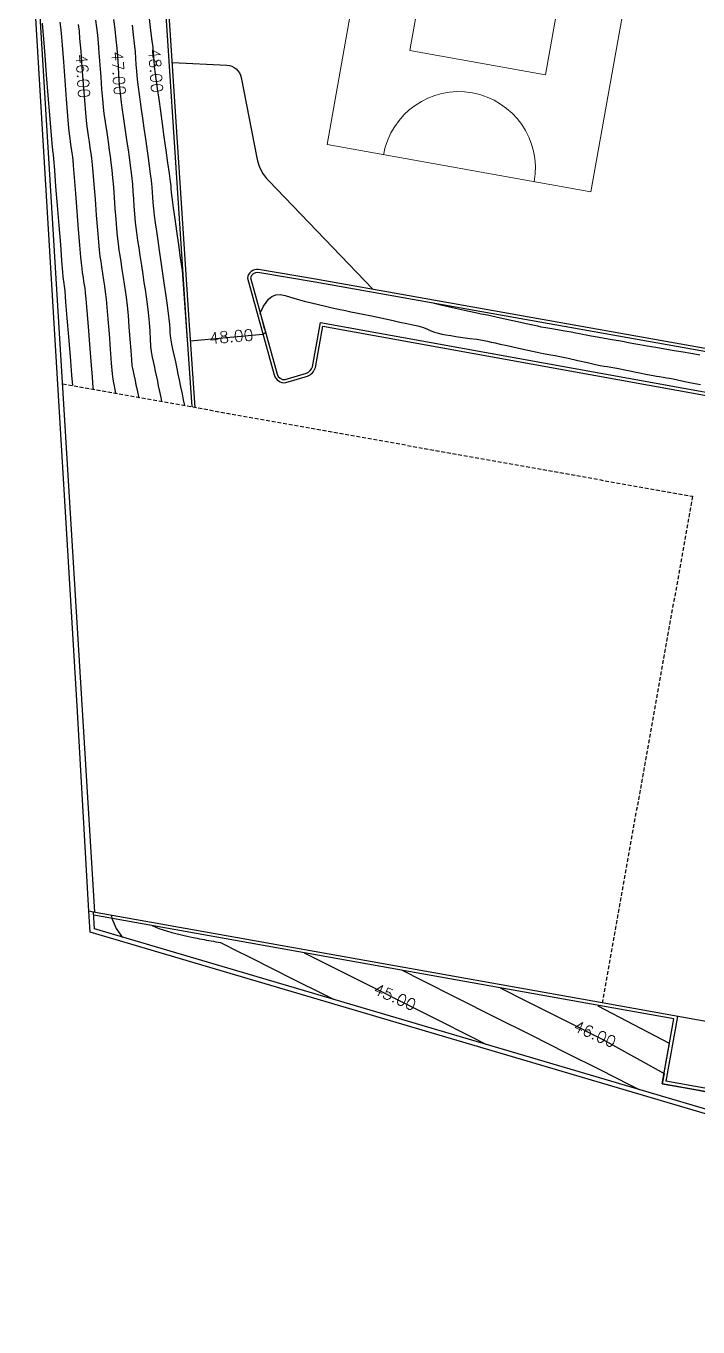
# Model space of a CAD drawing. Header units: millimetres. Extents: x -91430 to -91248, y -106326 to -106141.
# Drawn here: x -91429.7 to -91385.8, y -106319.8 to -106234.8 of the extents above; entities that cross this region are included whole.
import ezdxf

# ---------------------------------------------------------------- set-up
doc = ezdxf.new("R2010")
doc.units = ezdxf.units.MM
doc.header["$MEASUREMENT"] = 0
doc.linetypes.add('HIDDEN', pattern=[0.375, 0.25, -0.125])
doc.layers.add('0-CIVIL', color=8, linetype='Continuous', lineweight=0)
doc.layers.add('Desenho base', color=7, linetype='Continuous')
doc.styles.get("Standard").update_dxf_attribs({"font": 'simplex.shx'})

# ---------------------------------------------------------------- blocks, each defined once
blk = doc.blocks.new('A$C5E5C6655')
at = {"layer": '0-CIVIL'}
for p, q in [((0, 0), (-17.5, 0)), ((0, -32), (0, 0)), ((-17.5, 0), (-17.5, -32)), ((-13.25, -7), (-4.25, -7)), ((-13.25, -7), (-13.25, -25)), ((-4.25, -7), (-4.25, -25)), ((-4.25, -12.5), (-13.25, -12.5)), ((-17.5, -16), (0, -16)), ((-4.25, -19.5), (-13.25, -19.5)), ((-13.25, -25), (-4.25, -25)), ((-17.5, -32), (0, -32))]:
    blk.add_line(p, q, dxfattribs=at)
blk.add_circle((-8.75, -16), 3, dxfattribs=at)
for centre, start, end in [((-8.75, 0), 180, 0), ((-8.75, -32), 0, 180)]:
    blk.add_arc(centre, 5, start, end, dxfattribs=at)

msp = doc.modelspace()

# ---------------------------------------------------------------- linework, layer by layer
at = {"layer": 'Desenho base'}
for points in [[(-91426.367, -106279.573), (-91429.731, -106223.78), (-91424.288, -106190.806), (-91421.576, -106174.501), (-91415.538, -106140.598), (-91373.974, -106150.262), (-91356.101, -106155.358), (-91347.839, -106158.317)], [(-91425.226, -106292.677), (-91429.43, -106223.796), (-91423.992, -106190.855), (-91421.28, -106174.552), (-91415.298, -106140.962), (-91374.049, -106150.553), (-91356.193, -106155.644), (-91348.227, -106158.496)], [(-91410.499, -106254.163), (-91373.87, -106260.784)], [(-91410.338, -106254.395), (-91373.606, -106261.035)], [(-91425.624, -106292.606), (-91426.368, -106279.583)], [(-91425.321, -106292.66), (-91425.624, -106292.606)], [(-91344.661, -106308.26), (-91346.764, -106319.757), (-91357.622, -106315.928), (-91379.29, -106307.622), (-91425.546, -106293.982), (-91425.624, -106292.606)], [(-91344.661, -106308.26), (-91346.764, -106319.757), (-91357.622, -106315.928), (-91379.29, -106307.622), (-91425.546, -106293.982), (-91425.624, -106292.606)], [(-91425.258, -106293.754), (-91425.321, -106292.66)], [(-91346.995, -106319.357), (-91357.519, -106315.646), (-91379.194, -106307.337), (-91425.258, -106293.754)], [(-91346.995, -106319.357), (-91357.519, -106315.646), (-91379.194, -106307.337), (-91425.258, -106293.754)], [(-91347.279, -106304.769), (-91348.396, -106311.021), (-91388.16, -106303.874), (-91387.405, -106299.641)]]:
    msp.add_lwpolyline(points, dxfattribs=at)
for points in [[(-91368.687, -106164.699), (-91368.687, -106164.699), (-91398.534, -106159.365, -0.382895), (-91398.534, -106159.365), (-91412.005, -106156.957), (-91418.438, -106192.965), (-91420.505, -106212.095, -0.007136), (-91420.505, -106212.095, 0.056755), (-91420.97, -106225.426), (-91419.068, -106254.327), (-91418.699, -106259.704)], [(-91418.635, -106192.93), (-91418.635, -106192.93), (-91420.703, -106212.063, -0.00714), (-91420.703, -106212.063, 0.056757), (-91421.169, -106225.441), (-91419.268, -106254.341), (-91418.902, -106259.668)], [(-91373.121, -106258.032), (-91410.812, -106251.329), (-91414.547, -106250.71, 0.437133), (-91415.261, -106251.264), (-91413.519, -106257.582, 0.371131), (-91412.761, -106258.091), (-91411.347, -106257.663, 0.226737), (-91410.821, -106257.103), (-91410.338, -106254.395)], [(-91373.156, -106258.229), (-91410.846, -106251.526), (-91414.58, -106250.907, 0.413984), (-91415.058, -106251.249), (-91413.326, -106257.529, 0.362059), (-91412.8, -106257.894), (-91411.413, -106257.474, 0.219308), (-91411.016, -106257.054), (-91410.499, -106254.163)]]:
    msp.add_lwpolyline(points, format="xyb", dxfattribs=at)
at = {"layer": 'Desenho base', "flags": 128}
for points in [[(-91421.692, -106234.305), (-91421.589, -106235.1), (-91421.504, -106235.776), (-91421.453, -106236.208), (-91421.422, -106236.548), (-91421.405, -106236.813), (-91421.388, -106237.078), (-91421.356, -106237.418), (-91421.313, -106237.767), (-91421.247, -106238.26), (-91421.161, -106238.874), (-91421.061, -106239.582), (-91420.952, -106240.359), (-91420.838, -106241.181), (-91420.719, -106242.043), (-91420.597, -106242.915), (-91420.483, -106243.735), (-91420.386, -106244.439), (-91420.315, -106244.962), (-91420.279, -106245.242), (-91420.259, -106245.464), (-91420.249, -106245.64), (-91420.229, -106245.861), (-91420.192, -106246.144), (-91420.117, -106246.673), (-91420.016, -106247.383), (-91419.897, -106248.207), (-91419.772, -106249.081), (-91419.65, -106249.937), (-91419.536, -106250.768), (-91419.199, -106255.338)], [(-91428.676, -106234.612), (-91428.653, -106234.899), (-91428.593, -106235.645), (-91428.507, -106236.721), (-91428.405, -106237.995), (-91428.298, -106239.335), (-91428.196, -106240.611), (-91428.109, -106241.691), (-91428.049, -106242.444), (-91428.025, -106242.738), (-91428.011, -106242.847), (-91427.995, -106242.955), (-91427.979, -106243.069), (-91427.963, -106243.19), (-91427.939, -106243.48), (-91427.879, -106244.216), (-91427.794, -106245.271), (-91427.694, -106246.517), (-91427.588, -106247.829), (-91427.488, -106249.078), (-91427.402, -106250.139), (-91427.342, -106250.883), (-91427.316, -106251.184), (-91427.297, -106251.329), (-91427.275, -106251.473), (-91427.253, -106251.622), (-91427.231, -106251.787), (-91427.205, -106252.09), (-91427.144, -106252.826), (-91427.059, -106253.872), (-91426.959, -106255.102), (-91426.854, -106256.39), (-91426.755, -106257.612), (-91426.701, -106258.275)], [(-91427.512, -106234.543), (-91427.472, -106234.878), (-91427.439, -106235.261), (-91427.375, -106236.06), (-91427.29, -106237.139), (-91427.194, -106238.357), (-91427.098, -106239.576), (-91427.012, -106240.658), (-91426.947, -106241.462), (-91426.913, -106241.851), (-91426.878, -106242.141), (-91426.844, -106242.371), (-91426.802, -106242.66), (-91426.759, -106242.959), (-91426.721, -106243.213), (-91426.682, -106243.532), (-91426.648, -106243.918), (-91426.585, -106244.695), (-91426.502, -106245.735), (-91426.41, -106246.907), (-91426.317, -106248.079), (-91426.234, -106249.122), (-91426.17, -106249.905), (-91426.135, -106250.297), (-91426.094, -106250.627), (-91426.054, -106250.888), (-91426.004, -106251.217), (-91425.965, -106251.483), (-91425.93, -106251.703), (-91425.897, -106251.929), (-91425.862, -106252.215), (-91425.826, -106252.616), (-91425.762, -106253.396), (-91425.679, -106254.425), (-91425.587, -106255.574), (-91425.497, -106256.71), (-91425.417, -106257.704), (-91425.358, -106258.425), (-91425.35, -106258.516)], [(-91426.32, -106234.7), (-91426.268, -106235.144), (-91426.226, -106235.625), (-91426.159, -106236.454), (-91426.079, -106237.493), (-91425.994, -106238.603), (-91425.913, -106239.644), (-91425.846, -106240.478), (-91425.802, -106240.965), (-91425.755, -106241.359), (-91425.712, -106241.665), (-91425.666, -106241.971), (-91425.609, -106242.364), (-91425.551, -106242.767), (-91425.501, -106243.1), (-91425.453, -106243.442), (-91425.401, -106243.874), (-91425.358, -106244.356), (-91425.294, -106245.145), (-91425.219, -106246.118), (-91425.139, -106247.153), (-91425.063, -106248.128), (-91424.999, -106248.921), (-91424.954, -106249.41), (-91424.901, -106249.847), (-91424.851, -106250.186), (-91424.798, -106250.525), (-91424.733, -106250.961), (-91424.666, -106251.409), (-91424.608, -106251.78), (-91424.553, -106252.162), (-91424.494, -106252.644), (-91424.447, -106253.152), (-91424.381, -106253.95), (-91424.306, -106254.91), (-91424.229, -106255.907), (-91424.158, -106256.815), (-91424.102, -106257.506), (-91424.068, -106257.855), (-91424.025, -106258.109), (-91423.979, -106258.309), (-91423.923, -106258.561), (-91423.878, -106258.779)], [(-91425.184, -106234.414), (-91425.123, -106234.895), (-91425.064, -106235.41), (-91425.019, -106235.897), (-91424.966, -106236.562), (-91424.909, -106237.334), (-91424.849, -106238.143), (-91424.79, -106238.917), (-91424.737, -106239.586), (-91424.69, -106240.078), (-91424.637, -106240.54), (-91424.587, -106240.907), (-91424.538, -106241.241), (-91424.482, -106241.607), (-91424.417, -106242.068), (-91424.349, -106242.539), (-91424.29, -106242.93), (-91424.235, -106243.301), (-91424.18, -106243.71), (-91424.121, -106244.216), (-91424.074, -106244.705), (-91424.025, -106245.318), (-91423.974, -106246.007), (-91423.922, -106246.721), (-91423.871, -106247.411), (-91423.821, -106248.028), (-91423.773, -106248.523), (-91423.712, -106249.03), (-91423.656, -106249.432), (-91423.6, -106249.798), (-91423.537, -106250.199), (-91423.462, -106250.705), (-91423.386, -106251.222), (-91423.318, -106251.653), (-91423.256, -106252.063), (-91423.193, -106252.515), (-91423.126, -106253.073), (-91423.066, -106253.697), (-91423.005, -106254.454), (-91422.946, -106255.251), (-91422.892, -106255.996), (-91422.845, -106256.599), (-91422.808, -106256.967), (-91422.762, -106257.246), (-91422.716, -106257.461), (-91422.665, -106257.675), (-91422.605, -106257.951), (-91422.546, -106258.233), (-91422.499, -106258.463), (-91422.451, -106258.697), (-91422.389, -106258.994), (-91422.378, -106259.047)], [(-91424.016, -106234.376), (-91423.937, -106235.004), (-91423.861, -106235.676), (-91423.806, -106236.252), (-91423.761, -106236.837), (-91423.721, -106237.429), (-91423.681, -106238.022), (-91423.635, -106238.611), (-91423.579, -106239.191), (-91423.509, -106239.791), (-91423.445, -106240.266), (-91423.381, -106240.7), (-91423.309, -106241.174), (-91423.224, -106241.772), (-91423.136, -106242.383), (-91423.06, -106242.891), (-91422.988, -106243.372), (-91422.917, -106243.902), (-91422.84, -106244.558), (-91422.784, -106245.13), (-91422.747, -106245.629), (-91422.717, -106246.092), (-91422.688, -106246.556), (-91422.649, -106247.059), (-91422.591, -106247.636), (-91422.513, -106248.29), (-91422.441, -106248.808), (-91422.369, -106249.28), (-91422.288, -106249.797), (-91422.191, -106250.449), (-91422.107, -106251.03), (-91422.028, -106251.542), (-91421.956, -106252.016), (-91421.887, -106252.481), (-91421.822, -106252.966), (-91421.758, -106253.502), (-91421.694, -106254.154), (-91421.652, -106254.739), (-91421.619, -106255.257), (-91421.588, -106255.704), (-91421.547, -106256.08), (-91421.488, -106256.436), (-91421.43, -106256.712), (-91421.365, -106256.987), (-91421.287, -106257.341), (-91421.212, -106257.702), (-91421.151, -106257.997), (-91421.089, -106258.297), (-91421.011, -106258.678), (-91420.931, -106259.062), (-91420.879, -106259.314)], [(-91422.799, -106234.746), (-91422.722, -106235.372), (-91422.657, -106235.942), (-91422.605, -106236.489), (-91422.575, -106236.925), (-91422.551, -106237.323), (-91422.52, -106237.758), (-91422.467, -106238.305), (-91422.409, -106238.805), (-91422.347, -106239.279), (-91422.279, -106239.755), (-91422.205, -106240.261), (-91422.123, -106240.825), (-91422.031, -106241.476), (-91421.935, -106242.162), (-91421.842, -106242.808), (-91421.756, -106243.41), (-91421.678, -106243.962), (-91421.612, -106244.46), (-91421.56, -106244.9), (-91421.518, -106245.328), (-91421.495, -106245.669), (-91421.476, -106245.98), (-91421.452, -106246.321), (-91421.41, -106246.749), (-91421.357, -106247.181), (-91421.291, -106247.665), (-91421.213, -106248.204), (-91421.124, -106248.802), (-91421.026, -106249.464), (-91420.92, -106250.193), (-91420.81, -106250.962), (-91420.7, -106251.718), (-91420.597, -106252.426), (-91420.506, -106253.053), (-91420.435, -106253.566), (-91420.389, -106253.93), (-91420.358, -106254.285), (-91420.344, -106254.562), (-91420.327, -106254.839), (-91420.286, -106255.192), (-91420.223, -106255.57), (-91420.15, -106255.913), (-91420.067, -106256.28), (-91419.969, -106256.73), (-91419.878, -106257.171), (-91419.804, -106257.53), (-91419.728, -106257.897), (-91419.632, -106258.362), (-91419.535, -106258.83), (-91419.457, -106259.212), (-91419.38, -106259.582)], [(-91414.249, -106254.935), (-91414.065, -106254.791), (-91414.164, -106254.489), (-91414.244, -106254.199), (-91414.289, -106254.037), (-91414.334, -106253.875), (-91414.378, -106253.712), (-91414.425, -106253.551), (-91414.395, -106253.457), (-91414.212, -106253.098), (-91414.05, -106252.859), (-91413.88, -106252.646), (-91413.674, -106252.475), (-91413.404, -106252.359), (-91413.13, -106252.341), (-91412.809, -106252.401), (-91412.441, -106252.512), (-91412.023, -106252.644), (-91411.557, -106252.769), (-91411.076, -106252.881), (-91410.613, -106252.991), (-91410.166, -106253.098), (-91409.731, -106253.2), (-91409.305, -106253.296), (-91408.859, -106253.388), (-91408.51, -106253.456), (-91408.162, -106253.522), (-91407.715, -106253.611), (-91407.257, -106253.708), (-91406.753, -106253.817), (-91406.238, -106253.93), (-91405.745, -106254.038), (-91405.31, -106254.134), (-91404.853, -106254.23), (-91404.461, -106254.309), (-91404.124, -106254.382), (-91403.832, -106254.461), (-91403.546, -106254.57), (-91403.325, -106254.676), (-91403.039, -106254.785), (-91402.788, -106254.858), (-91402.553, -106254.914), (-91402.298, -106254.964), (-91401.986, -106255.022), (-91401.639, -106255.077), (-91401.201, -106255.136), (-91400.729, -106255.198), (-91400.28, -106255.259), (-91399.91, -106255.317), (-91399.583, -106255.381), (-91399.33, -106255.439), (-91399.077, -106255.499), (-91398.751, -106255.574), (-91398.296, -106255.674), (-91397.643, -106255.817), (-91396.938, -106255.97), (-91396.326, -106256.102), (-91395.951, -106256.181), (-91395.671, -106256.231), (-91395.448, -106256.266), (-91395.168, -106256.316), (-91394.85, -106256.383), (-91394.316, -106256.5), (-91393.676, -106256.641), (-91393.038, -106256.782), (-91392.514, -106256.897), (-91392.211, -106256.961), (-91391.961, -106257.006), (-91391.762, -106257.038), (-91391.512, -106257.082), (-91391.135, -106257.155), (-91390.493, -106257.283), (-91389.765, -106257.427), (-91389.129, -106257.554), (-91388.762, -106257.625), (-91388.53, -106257.667), (-91388.345, -106257.698), (-91388.113, -106257.738), (-91387.879, -106257.777), (-91387.692, -106257.808), (-91387.458, -106257.851), (-91387.158, -106257.911), (-91386.682, -106258.01), (-91386.147, -106258.121), (-91385.669, -106258.22)], [(-91403.066, -106252.91), (-91402.638, -106253.007), (-91401.868, -106253.181), (-91401.085, -106253.358), (-91400.462, -106253.498), (-91400.167, -106253.562), (-91399.999, -106253.586), (-91399.831, -106253.61), (-91399.569, -106253.666), (-91399.023, -106253.786), (-91398.33, -106253.94), (-91397.625, -106254.097), (-91397.045, -106254.226), (-91396.727, -106254.296), (-91396.499, -106254.347), (-91396.318, -106254.388), (-91396.089, -106254.435), (-91395.77, -106254.492), (-91395.245, -106254.582), (-91394.651, -106254.683), (-91394.123, -106254.774), (-91393.799, -106254.832), (-91393.561, -106254.882), (-91393.373, -106254.926), (-91393.136, -106254.976), (-91392.812, -106255.035), (-91392.285, -106255.125), (-91391.693, -106255.227), (-91391.172, -106255.316), (-91390.86, -106255.37), (-91390.643, -106255.412), (-91390.471, -106255.448), (-91390.254, -106255.49), (-91390.011, -106255.534), (-91389.628, -106255.6), (-91389.141, -106255.684), (-91388.581, -106255.78), (-91387.984, -106255.883), (-91387.379, -106255.987), (-91386.802, -106256.087), (-91386.3, -106256.173), (-91385.917, -106256.239), (-91385.7, -106256.278)], [(-91418.997, -106255.355), (-91414.249, -106254.935)], [(-91424.171, -106292.866), (-91424.102, -106293.12), (-91423.844, -106293.738), (-91423.484, -106294.246), (-91423.414, -106294.298)], [(-91421.483, -106293.549), (-91421.046, -106293.739), (-91420.196, -106294.006), (-91419.408, -106294.201), (-91418.814, -106294.324), (-91418.547, -106294.376), (-91418.396, -106294.408), (-91418.244, -106294.432), (-91418.092, -106294.46), (-91417.941, -106294.488), (-91417.79, -106294.516), (-91417.638, -106294.544), (-91417.487, -106294.572), (-91417.336, -106294.6), (-91417.183, -106294.621), (-91417.034, -106294.655), (-91416.77, -106294.784), (-91416.078, -106295.129), (-91415.028, -106295.654), (-91413.691, -106296.324), (-91412.136, -106297.105), (-91410.432, -106297.961), (-91409.637, -106298.36)], [(-91411.565, -106295.32), (-91410.774, -106295.717), (-91408.997, -106296.608), (-91407.034, -106297.595), (-91404.956, -106298.639), (-91402.835, -106299.705), (-91400.746, -106300.755), (-91399.655, -106301.304)], [(-91405.157, -106296.465), (-91403.865, -106297.114), (-91401.549, -106298.277), (-91399.156, -106299.48), (-91396.759, -106300.685), (-91394.433, -106301.855), (-91392.249, -106302.953), (-91390.282, -106303.942), (-91389.678, -106304.246)], [(-91398.754, -106297.608), (-91396.99, -106298.495), (-91394.502, -106299.745), (-91392.01, -106300.998), (-91388.039, -106303.195), (-91388.16, -106303.874), (-91386.908, -106304.099), (-91385.699, -106304.316), (-91385.282, -106304.391), (-91380.344, -106306.864), (-91379.506, -106307.285)], [(-91370.676, -106310.641), (-91377.1, -106305.862), (-91388.159, -106303.871), (-91387.69, -106301.238), (-91392.353, -106298.805)]]:
    msp.add_lwpolyline(points, dxfattribs=at)
msp.add_lwpolyline([(-91420.171, -106237.195), (-91416.61, -106237.36, -0.346224), (-91415.674, -106238.169), (-91414.66, -106243.404, 0.144597), (-91413.877, -106244.913), (-91407.068, -106251.995)], format="xyb", dxfattribs=at)
at = {"layer": 'Desenho base', "linetype": 'HIDDEN', "elevation": -1.754}
msp.add_lwpolyline([(-91427.333, -106258.162), (-91386.186, -106265.511), (-91392.094, -106298.595)], dxfattribs=at)
at = {"layer": 'Desenho base', "elevation": -4.79}
for points in [[(-91392.094, -106298.595), (-91392.094, -106298.595), (-91425.321, -106292.66)], [(-91391.933, -106298.827), (-91391.933, -106298.827), (-91425.309, -106292.866)], [(-91347.801, -106306.555), (-91392.094, -106298.595)], [(-91387.405, -106299.641), (-91391.933, -106298.827)], [(-91387.173, -106299.479), (-91387.928, -106303.712)], [(-91348.557, -106310.788), (-91387.928, -106303.712)]]:
    msp.add_lwpolyline(points, dxfattribs=at)

# ---------------------------------------------------------------- block references
at = {"layer": 'Desenho base', "rotation": 349.8734931172639}
msp.add_blockref('A$C5E5C6655', (-91387.208, -106214.125), dxfattribs=at)

# ---------------------------------------------------------------- texts
at = {"layer": 'Desenho base', "char_height": 0.75, "width": 2.005, "attachment_point": 1}
for s, insert, rotation in [('46.00', (-91425.743, -106236.599), 273.89736), ('47.00', (-91423.411, -106236.415), 273.89736), ('48.00', (-91420.976, -106236.249), 273.89736), ('48.00', (-91417.788, -106254.816), 4.44615), ('45.00', (-91406.799, -106297.285), 336.38376), ('46.00', (-91393.744, -106299.701), 336.38376)]:
    msp.add_mtext(s, dxfattribs=dict(at, insert=insert, rotation=rotation))

doc.saveas('drawing.dxf')
